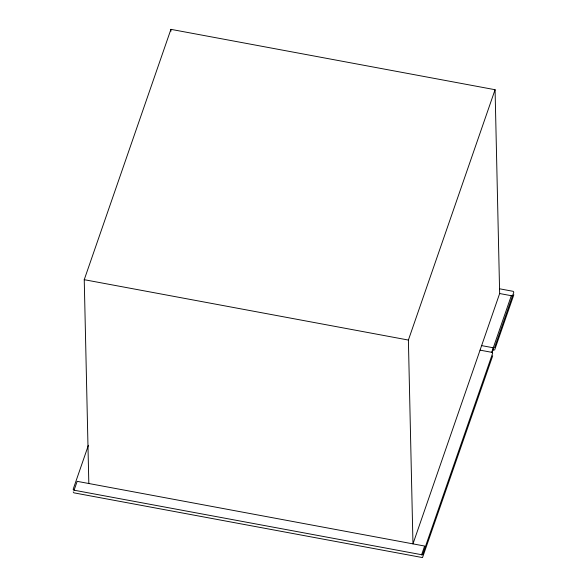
<?xml version="1.0" encoding="UTF-8"?>
<svg xmlns="http://www.w3.org/2000/svg" width="587" height="587" viewBox="0 0 587 587"><rect width="100%" height="100%" fill="white"/><g stroke="black" fill="none" stroke-linecap="round" stroke-linejoin="round"><path stroke-width="0.88" d="M88.82 483.512L84.242 279.691L170.927 29.35L495.076 89.716L499.654 293.537L412.969 543.878L408.391 340.056L495.076 89.716M88.402 445.269L73.148 489.323L73.793 490.152L422.545 554.884L492.662 353.198L492.009 352.369L480.056 350.138M74.087 490.204L77.161 481.34L424.628 546.042L421.561 554.913M491.715 352.31L511.314 295.709M492.001 352.655L493.307 348.876M492.713 355.759L422.508 557.584L73.94 492.845L73.206 491.884M513.852 294.718L494.592 350.094M499.654 288.811L513.148 291.328L513.794 292.157L494.687 347.335L493.579 347.834L481.626 345.611M499.654 293.537L512.488 295.921M84.242 279.691L408.391 340.056M493.285 347.783L493.344 350.344M170.927 29.35L170.971 31.177"/></g></svg>
